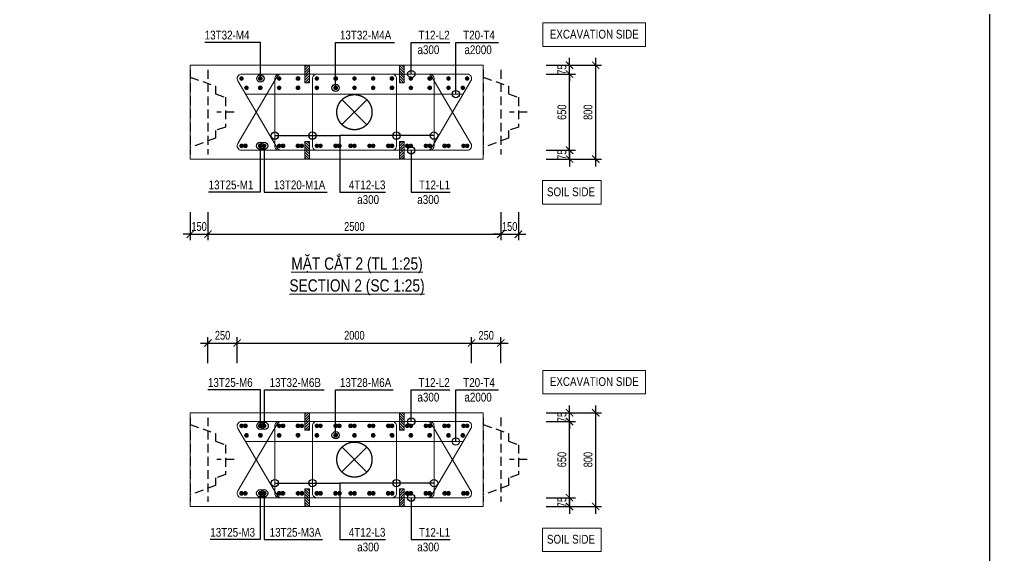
# Model space of a CAD drawing. Header units: millimetres. Extents: x 2746337 to 7547699, y -363432 to 15720.
# Drawn here: x 3524401 to 3557517, y -126311 to -108025 of the extents above; entities that cross this region are included whole.
import ezdxf
from ezdxf.enums import TextEntityAlignment as Align

# ---------------------------------------------------------------- set-up
doc = ezdxf.new("R2010")
doc.units = ezdxf.units.MM
doc.header["$LTSCALE"] = 1200
doc.header["$PDMODE"] = 3
doc.linetypes.add('CENTER', pattern=[2, 1.25, -0.25, 0.25, -0.25])
doc.linetypes.add('HIDDEN', pattern=[0.375, 0.25, -0.125])
for name, color, linetype, lineweight in [('5', 5, 'Continuous', 13), ('BOUND', 3, 'Continuous', 20), ('CWS', 8, 'HIDDEN', 9), ('ENOTE', 2, 'Continuous', 15), ('GRID', 74, 'CENTER', 15), ('K-THUOC', 1, 'Continuous', 18), ('LEADER', 8, 'Continuous', 9), ('MCT', 6, 'Continuous', 20), ('TEXTEN', 3, 'Continuous', 13), ('TEXTMA', 2, 'Continuous', 13), ('TEXTVN', 2, 'Continuous', 20), ('TIE', 4, 'Continuous', 13)]:
    doc.layers.add(name, color=color, linetype=linetype, lineweight=lineweight)
doc.layers.add('CDC.04.HIDDEN', color=8, linetype='HIDDEN')
doc.layers.add('MIE', color=5, linetype='HIDDEN')
doc.styles.add('DB_Arial', font='arial.ttf', dxfattribs={"width": 0.8})
doc.styles.add('SMTEXT', font='arial.ttf', dxfattribs={"width": 0.75})
doc.dimstyles.new('BSV25', dxfattribs={"dimtxt": 300, "dimasz": 250, "dimexe": 200, "dimexo": 0, "dimgap": 108, "dimtad": 1, "dimdec": 0, "dimlfac": 0.25, "dimdsep": 46, "dimtxsty": 'SMTEXT', "dimblk": 'ARCHTICK', "dimcen": 100, "dimdle": 250, "dimclrd": 256, "dimclre": 256, "dimclrt": 2, "dimadec": 0, "dimazin": 0, "dimtfac": 1, "dimtdec": 0, "dimtix": 1, "dimtmove": 2, "dimatfit": 3, "dimfxl": 800, "dimfxlon": 1, "dimtolj": 1, "dimtzin": 0, "dimarcsym": 0})

# ---------------------------------------------------------------- blocks, each defined once
blk = doc.blocks.new('cws800')
at = {"layer": 'CDC.04.HIDDEN'}
for p, q in [((-600, 1440), (-600, -1440)), ((0, 1440), (0, -1440))]:
    blk.add_line(p, q, dxfattribs=at)
for points in [[(0, 1200), (-860, 888), (-860, 627), (-1200, 507), (-1200, -507), (-860, -627), (-860, -888), (0, -1200)], [(-1500, 0), (-900, 0)]]:
    blk.add_lwpolyline(points, dxfattribs=at)
blk = doc.blocks.new('_ArchTick')
at = {"color": 0, "linetype": 'ByBlock', "const_width": 0.15}
blk.add_lwpolyline([(-0.5, -0.5), (0.5, 0.5)], dxfattribs=at)
blk = doc.blocks.new('*D2432')
at = {"layer": 'Defpoints', "color": 0, "transparency": 16777216}
for p in [(3542072, -109889), (3543180, -109889), (3542072, -112489)]:
    blk.add_point(p, dxfattribs=at)
at = {"layer": 'K-THUOC', "lineweight": -2, "transparency": 16777216}
for p, q in [((3542380, -109889), (3543380, -109889)), ((3543180, -112739), (3543180, -109639)), ((3542380, -112489), (3543380, -112489))]:
    blk.add_line(p, q, dxfattribs=at)
at = {"layer": 'K-THUOC', "lineweight": -2, "transparency": 16777216, "xscale": 250, "yscale": 250, "zscale": 250}
for p, rotation in [((3543180, -109889), 90), ((3543180, -112489), 270)]:
    blk.add_blockref('_ArchTick', p, dxfattribs=dict(at, rotation=rotation))
at = {"layer": 'K-THUOC', "color": 2, "transparency": 16777216, "insert": (3542919, -111189), "char_height": 300, "attachment_point": 5, "rotation": 90, "style": 'SMTEXT'}
blk.add_mtext('\\A1;650', dxfattribs=at)
blk = doc.blocks.new('*D2433')
at = {"layer": 'Defpoints', "color": 0, "transparency": 16777216}
for p in [(3542072, -109589), (3543180, -109589), (3542072, -109889)]:
    blk.add_point(p, dxfattribs=at)
at = {"layer": 'K-THUOC', "lineweight": -2, "transparency": 16777216}
for p, q in [((3542380, -109589), (3543380, -109589)), ((3543180, -109589), (3543180, -109339)), ((3543180, -109889), (3543180, -109589)), ((3542380, -109889), (3543380, -109889)), ((3543180, -109889), (3543180, -110139))]:
    blk.add_line(p, q, dxfattribs=at)
at = {"layer": 'K-THUOC', "lineweight": -2, "transparency": 16777216, "xscale": 250, "yscale": 250, "zscale": 250}
for p, rotation in [((3543180, -109589), 270), ((3543180, -109889), 90)]:
    blk.add_blockref('_ArchTick', p, dxfattribs=dict(at, rotation=rotation))
at = {"layer": 'K-THUOC', "color": 2, "transparency": 16777216, "insert": (3542920, -109739), "char_height": 300, "attachment_point": 5, "rotation": 90, "style": 'SMTEXT'}
blk.add_mtext('\\A1;75', dxfattribs=at)
blk = doc.blocks.new('*D2434')
at = {"layer": 'Defpoints', "color": 0, "transparency": 16777216}
for p in [(3530235, -114601), (3530835, -114601), (3530835, -115351)]:
    blk.add_point(p, dxfattribs=at)
at = {"layer": 'K-THUOC', "lineweight": -2, "transparency": 16777216}
for p, q in [((3530235, -114601), (3530235, -115551)), ((3530835, -114601), (3530835, -115551)), ((3530235, -115351), (3529985, -115351)), ((3530235, -115351), (3530835, -115351)), ((3530835, -115351), (3531085, -115351))]:
    blk.add_line(p, q, dxfattribs=at)
at = {"layer": 'K-THUOC', "lineweight": -2, "transparency": 16777216, "xscale": 250, "yscale": 250, "zscale": 250}
blk.add_blockref('_ArchTick', (3530235, -115351), dxfattribs=at)
at = {"layer": 'K-THUOC', "lineweight": -2, "transparency": 16777216, "xscale": 250, "yscale": 250, "zscale": 250, "rotation": 180}
blk.add_blockref('_ArchTick', (3530835, -115351), dxfattribs=at)
at = {"layer": 'K-THUOC', "color": 2, "transparency": 16777216, "insert": (3530535, -115090), "char_height": 300, "attachment_point": 5, "style": 'SMTEXT'}
blk.add_mtext('\\A1;150', dxfattribs=at)
blk = doc.blocks.new('*D2435')
at = {"layer": 'Defpoints', "color": 0, "transparency": 16777216}
for p in [(3540835, -114601), (3541435, -114601), (3541435, -115351)]:
    blk.add_point(p, dxfattribs=at)
at = {"layer": 'K-THUOC', "lineweight": -2, "transparency": 16777216}
for p, q in [((3540835, -114601), (3540835, -115551)), ((3541435, -114601), (3541435, -115551)), ((3540835, -115351), (3540585, -115351)), ((3540835, -115351), (3541435, -115351)), ((3541435, -115351), (3541685, -115351))]:
    blk.add_line(p, q, dxfattribs=at)
at = {"layer": 'K-THUOC', "lineweight": -2, "transparency": 16777216, "xscale": 250, "yscale": 250, "zscale": 250}
blk.add_blockref('_ArchTick', (3540835, -115351), dxfattribs=at)
at = {"layer": 'K-THUOC', "lineweight": -2, "transparency": 16777216, "xscale": 250, "yscale": 250, "zscale": 250, "rotation": 180}
blk.add_blockref('_ArchTick', (3541435, -115351), dxfattribs=at)
at = {"layer": 'K-THUOC', "color": 2, "transparency": 16777216, "insert": (3541135, -115090), "char_height": 300, "attachment_point": 5, "style": 'SMTEXT'}
blk.add_mtext('\\A1;150', dxfattribs=at)
blk = doc.blocks.new('*D2438')
at = {"layer": 'Defpoints', "color": 0, "transparency": 16777216}
for p in [(3530835, -114601), (3540835, -114601), (3540835, -115351)]:
    blk.add_point(p, dxfattribs=at)
at = {"layer": 'K-THUOC', "lineweight": -2, "transparency": 16777216}
for p, q in [((3530835, -114601), (3530835, -115551)), ((3540835, -114601), (3540835, -115551)), ((3530585, -115351), (3541085, -115351))]:
    blk.add_line(p, q, dxfattribs=at)
at = {"layer": 'K-THUOC', "lineweight": -2, "transparency": 16777216, "xscale": 250, "yscale": 250, "zscale": 250, "rotation": 180}
blk.add_blockref('_ArchTick', (3530835, -115351), dxfattribs=at)
at = {"layer": 'K-THUOC', "lineweight": -2, "transparency": 16777216, "xscale": 250, "yscale": 250, "zscale": 250}
blk.add_blockref('_ArchTick', (3540835, -115351), dxfattribs=at)
at = {"layer": 'K-THUOC', "color": 2, "transparency": 16777216, "insert": (3535835, -115090), "char_height": 300, "attachment_point": 5, "style": 'SMTEXT'}
blk.add_mtext('\\A1;2500', dxfattribs=at)
blk = doc.blocks.new('mct1')
at = {"lineweight": 9}
h = blk.add_hatch(color=256, dxfattribs=at)
h.dxf.hatch_style = 1
h.paths.add_polyline_path([(-16, 0, 1), (16, 0, 1)])
blk.add_circle((0, 0), 16, dxfattribs=at)
blk = doc.blocks.new('tremie')
at = {"layer": 'MIE', "color": 74, "ltscale": 1000}
for p, q in [((424, -424), (-424, 424)), ((424, 424), (-424, -424))]:
    blk.add_line(p, q, dxfattribs=at)
at = {"layer": 'MIE', "ltscale": 500}
blk.add_circle((0, 0), 600, dxfattribs=at)
blk = doc.blocks.new('sp')
at = {"layer": '5', "lineweight": 20}
h = blk.add_hatch(dxfattribs=at)
h.set_pattern_fill('ANSI31', color=256, scale=500)
h.set_pattern_definition([(45, (0, 0), (-44.194, 44.194), [])])
h.paths.add_polyline_path([(80, 300), (-80, 300), (-80, -300), (80, -300)])
blk.add_lwpolyline([(-80, -300), (80, -300), (80, 300), (-80, 300)], close=True, dxfattribs=at)
blk = doc.blocks.new('*D2430')
at = {"layer": 'Defpoints', "color": 0, "transparency": 16777216}
for p in [(3542072, -112489), (3542072, -112789), (3543180, -112789)]:
    blk.add_point(p, dxfattribs=at)
at = {"layer": 'K-THUOC', "lineweight": -2, "transparency": 16777216}
for p, q in [((3543180, -112489), (3543180, -112239)), ((3542380, -112489), (3543380, -112489)), ((3543180, -112489), (3543180, -112789)), ((3542380, -112789), (3543380, -112789)), ((3543180, -112789), (3543180, -113039))]:
    blk.add_line(p, q, dxfattribs=at)
at = {"layer": 'K-THUOC', "lineweight": -2, "transparency": 16777216, "xscale": 250, "yscale": 250, "zscale": 250}
for p, rotation in [((3543180, -112489), 270), ((3543180, -112789), 90)]:
    blk.add_blockref('_ArchTick', p, dxfattribs=dict(at, rotation=rotation))
at = {"layer": 'K-THUOC', "color": 2, "transparency": 16777216, "insert": (3542920, -112639), "char_height": 300, "attachment_point": 5, "rotation": 90, "style": 'SMTEXT'}
blk.add_mtext('\\A1;75', dxfattribs=at)
blk = doc.blocks.new('*D2431')
at = {"layer": 'Defpoints', "color": 0, "transparency": 16777216}
for p in [(3542072, -109589), (3544073, -109589), (3542072, -112789)]:
    blk.add_point(p, dxfattribs=at)
at = {"layer": 'K-THUOC', "lineweight": -2, "transparency": 16777216}
for p, q in [((3543273, -109589), (3544273, -109589)), ((3544073, -113039), (3544073, -109339)), ((3543273, -112789), (3544273, -112789))]:
    blk.add_line(p, q, dxfattribs=at)
at = {"layer": 'K-THUOC', "lineweight": -2, "transparency": 16777216, "xscale": 250, "yscale": 250, "zscale": 250}
for p, rotation in [((3544073, -109589), 90), ((3544073, -112789), 270)]:
    blk.add_blockref('_ArchTick', p, dxfattribs=dict(at, rotation=rotation))
at = {"layer": 'K-THUOC', "color": 2, "transparency": 16777216, "insert": (3543811, -111189), "char_height": 300, "attachment_point": 5, "rotation": 90, "style": 'SMTEXT'}
blk.add_mtext('\\A1;800', dxfattribs=at)
blk = doc.blocks.new('*D2442')
at = {"layer": 'Defpoints', "color": 0, "transparency": 16777216}
for p in [(3542072, -121737), (3543180, -121737), (3542072, -124337)]:
    blk.add_point(p, dxfattribs=at)
at = {"layer": 'K-THUOC', "lineweight": -2, "transparency": 16777216}
for p, q in [((3543180, -124587), (3543180, -121487)), ((3542380, -121737), (3543380, -121737)), ((3542380, -124337), (3543380, -124337))]:
    blk.add_line(p, q, dxfattribs=at)
at = {"layer": 'K-THUOC', "lineweight": -2, "transparency": 16777216, "xscale": 250, "yscale": 250, "zscale": 250}
for p, rotation in [((3543180, -121737), 90), ((3543180, -124337), 270)]:
    blk.add_blockref('_ArchTick', p, dxfattribs=dict(at, rotation=rotation))
at = {"layer": 'K-THUOC', "color": 2, "transparency": 16777216, "insert": (3542919, -123037), "char_height": 300, "attachment_point": 5, "rotation": 90, "style": 'SMTEXT'}
blk.add_mtext('\\A1;650', dxfattribs=at)
blk = doc.blocks.new('*D2443')
at = {"layer": 'Defpoints', "color": 0, "transparency": 16777216}
for p in [(3542072, -121437), (3543180, -121437), (3542072, -121737)]:
    blk.add_point(p, dxfattribs=at)
at = {"layer": 'K-THUOC', "lineweight": -2, "transparency": 16777216}
for p, q in [((3543180, -121437), (3543180, -121187)), ((3542380, -121437), (3543380, -121437)), ((3543180, -121737), (3543180, -121437)), ((3542380, -121737), (3543380, -121737)), ((3543180, -121737), (3543180, -121987))]:
    blk.add_line(p, q, dxfattribs=at)
at = {"layer": 'K-THUOC', "lineweight": -2, "transparency": 16777216, "xscale": 250, "yscale": 250, "zscale": 250}
for p, rotation in [((3543180, -121437), 270), ((3543180, -121737), 90)]:
    blk.add_blockref('_ArchTick', p, dxfattribs=dict(at, rotation=rotation))
at = {"layer": 'K-THUOC', "color": 2, "transparency": 16777216, "insert": (3542920, -121587), "char_height": 300, "attachment_point": 5, "rotation": 90, "style": 'SMTEXT'}
blk.add_mtext('\\A1;75', dxfattribs=at)
blk = doc.blocks.new('*D2446')
at = {"layer": 'Defpoints', "color": 0, "transparency": 16777216}
for p in [(3531835, -119061), (3530835, -119752), (3531835, -119752)]:
    blk.add_point(p, dxfattribs=at)
at = {"layer": 'K-THUOC', "lineweight": -2, "transparency": 16777216}
for p, q in [((3530835, -119752), (3530835, -118861)), ((3531835, -119752), (3531835, -118861)), ((3530585, -119061), (3532085, -119061))]:
    blk.add_line(p, q, dxfattribs=at)
at = {"layer": 'K-THUOC', "lineweight": -2, "transparency": 16777216, "xscale": 250, "yscale": 250, "zscale": 250, "rotation": 180}
blk.add_blockref('_ArchTick', (3530835, -119061), dxfattribs=at)
at = {"layer": 'K-THUOC', "lineweight": -2, "transparency": 16777216, "xscale": 250, "yscale": 250, "zscale": 250}
blk.add_blockref('_ArchTick', (3531835, -119061), dxfattribs=at)
at = {"layer": 'K-THUOC', "color": 2, "transparency": 16777216, "insert": (3531335, -118800), "char_height": 300, "attachment_point": 5, "style": 'SMTEXT'}
blk.add_mtext('\\A1;250', dxfattribs=at)
blk = doc.blocks.new('*D2447')
at = {"layer": 'Defpoints', "color": 0, "transparency": 16777216}
for p in [(3539833, -119061), (3531835, -119752), (3539833, -119752)]:
    blk.add_point(p, dxfattribs=at)
at = {"layer": 'K-THUOC', "lineweight": -2, "transparency": 16777216}
for p, q in [((3531835, -119752), (3531835, -118861)), ((3539833, -119752), (3539833, -118861)), ((3531585, -119061), (3540083, -119061))]:
    blk.add_line(p, q, dxfattribs=at)
at = {"layer": 'K-THUOC', "lineweight": -2, "transparency": 16777216, "xscale": 250, "yscale": 250, "zscale": 250, "rotation": 180}
blk.add_blockref('_ArchTick', (3531835, -119061), dxfattribs=at)
at = {"layer": 'K-THUOC', "lineweight": -2, "transparency": 16777216, "xscale": 250, "yscale": 250, "zscale": 250}
blk.add_blockref('_ArchTick', (3539833, -119061), dxfattribs=at)
at = {"layer": 'K-THUOC', "color": 2, "transparency": 16777216, "insert": (3535834, -118800), "char_height": 300, "attachment_point": 5, "style": 'SMTEXT'}
blk.add_mtext('\\A1;2000', dxfattribs=at)
blk = doc.blocks.new('*D2449')
at = {"layer": 'Defpoints', "color": 0, "transparency": 16777216}
for p in [(3540835, -119061), (3539833, -119752), (3540835, -119752)]:
    blk.add_point(p, dxfattribs=at)
at = {"layer": 'K-THUOC', "lineweight": -2, "transparency": 16777216}
for p, q in [((3539833, -119752), (3539833, -118861)), ((3540835, -119752), (3540835, -118861)), ((3539583, -119061), (3541085, -119061))]:
    blk.add_line(p, q, dxfattribs=at)
at = {"layer": 'K-THUOC', "lineweight": -2, "transparency": 16777216, "xscale": 250, "yscale": 250, "zscale": 250, "rotation": 180}
blk.add_blockref('_ArchTick', (3539833, -119061), dxfattribs=at)
at = {"layer": 'K-THUOC', "lineweight": -2, "transparency": 16777216, "xscale": 250, "yscale": 250, "zscale": 250}
blk.add_blockref('_ArchTick', (3540835, -119061), dxfattribs=at)
at = {"layer": 'K-THUOC', "color": 2, "transparency": 16777216, "insert": (3540334, -118800), "char_height": 300, "attachment_point": 5, "style": 'SMTEXT'}
blk.add_mtext('\\A1;250', dxfattribs=at)
blk = doc.blocks.new('*D2440')
at = {"layer": 'Defpoints', "color": 0, "transparency": 16777216}
for p in [(3542072, -124337), (3542072, -124637), (3543180, -124637)]:
    blk.add_point(p, dxfattribs=at)
at = {"layer": 'K-THUOC', "lineweight": -2, "transparency": 16777216}
for p, q in [((3543180, -124337), (3543180, -124087)), ((3542380, -124337), (3543380, -124337)), ((3543180, -124337), (3543180, -124637)), ((3542380, -124637), (3543380, -124637)), ((3543180, -124637), (3543180, -124887))]:
    blk.add_line(p, q, dxfattribs=at)
at = {"layer": 'K-THUOC', "lineweight": -2, "transparency": 16777216, "xscale": 250, "yscale": 250, "zscale": 250}
for p, rotation in [((3543180, -124337), 270), ((3543180, -124637), 90)]:
    blk.add_blockref('_ArchTick', p, dxfattribs=dict(at, rotation=rotation))
at = {"layer": 'K-THUOC', "color": 2, "transparency": 16777216, "insert": (3542920, -124487), "char_height": 300, "attachment_point": 5, "rotation": 90, "style": 'SMTEXT'}
blk.add_mtext('\\A1;75', dxfattribs=at)
blk = doc.blocks.new('*D2441')
at = {"layer": 'Defpoints', "color": 0, "transparency": 16777216}
for p in [(3542072, -121437), (3544073, -121437), (3542072, -124637)]:
    blk.add_point(p, dxfattribs=at)
at = {"layer": 'K-THUOC', "lineweight": -2, "transparency": 16777216}
for p, q in [((3544073, -124887), (3544073, -121187)), ((3543273, -121437), (3544273, -121437)), ((3543273, -124637), (3544273, -124637))]:
    blk.add_line(p, q, dxfattribs=at)
at = {"layer": 'K-THUOC', "lineweight": -2, "transparency": 16777216, "xscale": 250, "yscale": 250, "zscale": 250}
for p, rotation in [((3544073, -121437), 90), ((3544073, -124637), 270)]:
    blk.add_blockref('_ArchTick', p, dxfattribs=dict(at, rotation=rotation))
at = {"layer": 'K-THUOC', "color": 2, "transparency": 16777216, "insert": (3543811, -123037), "char_height": 300, "attachment_point": 5, "rotation": 90, "style": 'SMTEXT'}
blk.add_mtext('\\A1;800', dxfattribs=at)

msp = doc.modelspace()

# ---------------------------------------------------------------- linework, layer by layer
msp.add_lwpolyline([(3464000, -88114), (3557517.3, -88114), (3557517.3, -165266.4), (3464000, -165266.4)], close=True)
at = {"layer": 'BOUND'}
for points in [[(3530234.8, -112788.8), (3540234.8, -112788.8), (3540234.8, -109588.8), (3530234.8, -109588.8)], [(3530234.8, -124637.5), (3540234.8, -124637.5), (3540234.8, -121437.5), (3530234.8, -121437.5)]]:
    msp.add_lwpolyline(points, close=True, dxfattribs=at)
at = {"layer": 'ENOTE'}
for points in [[(3542266.9, -108146.3), (3545766.9, -108146.3), (3545766.9, -108946.3), (3542266.9, -108946.3)], [(3542256.2, -113522.9), (3544256.2, -113522.9), (3544256.2, -114322.9), (3542256.2, -114322.9)], [(3542266.9, -119995), (3545766.9, -119995), (3545766.9, -120795), (3542266.9, -120795)], [(3542256.2, -125371.5), (3544256.2, -125371.5), (3544256.2, -126171.5), (3542256.2, -126171.5)]]:
    msp.add_lwpolyline(points, close=True, dxfattribs=at)
at = {"layer": 'TIE'}
for p, q in [((3532124.5, -110570.8), (3539547.7, -110570.8)), ((3532124.5, -122419.4), (3539547.7, -122419.4))]:
    msp.add_line(p, q, dxfattribs=at)
at = {"layer": 'TIE', "lineweight": 20}
for points in [[(3533338.8, -109888.8, 0.244599), (3533216, -109952.8), (3531862, -112252.8, 0.6069433), (3531984.8, -112488.8), (3535836.1, -112488.8)], [(3535836.1, -109888.8), (3531984.8, -109888.8, 0.6069433), (3531862, -110124.9), (3533216, -112424.9, 0.244599), (3533338.8, -112488.8)], [(3538333.4, -109888.8, -0.244599), (3538456.2, -109952.8), (3539810.2, -112252.8, -0.6069433), (3539687.4, -112488.8), (3535836.1, -112488.8)], [(3535836.1, -109888.8), (3539687.4, -109888.8, -0.6069433), (3539810.2, -110124.9), (3538456.2, -112424.9, -0.244599), (3538333.4, -112488.8)], [(3533338.8, -121737.5, 0.244599), (3533216, -121801.4), (3531862, -124101.4, 0.6069433), (3531984.8, -124337.5), (3535836.1, -124337.5)], [(3535836.1, -121737.5), (3531984.8, -121737.5, 0.6069433), (3531862, -121973.6), (3533216, -124273.6, 0.244599), (3533338.8, -124337.5)], [(3538333.4, -121737.5, -0.244599), (3538456.2, -121801.4), (3539810.2, -124101.4, -0.6069433), (3539687.4, -124337.5), (3535836.1, -124337.5)], [(3535836.1, -121737.5), (3539687.4, -121737.5, -0.6069433), (3539810.2, -121973.6), (3538456.2, -124273.6, -0.244599), (3538333.4, -124337.5)]]:
    msp.add_lwpolyline(points, format="xyb", dxfattribs=at)
at = {"layer": 'TIE'}
for points in [[(3533268.6, -112488.8, -0.4142136), (3533118.6, -112338.8), (3533118.6, -110038.8, -0.4142136), (3533268.6, -109888.8)], [(3534552.3, -112488.8, -0.4142136), (3534402.3, -112338.8), (3534402.3, -110038.8, -0.4142136), (3534552.3, -109888.8)], [(3537119.8, -112488.8, 0.4142136), (3537269.8, -112338.8), (3537269.8, -110038.8, 0.4142136), (3537119.8, -109888.8)], [(3538403.6, -112488.8, 0.4142136), (3538553.6, -112338.8), (3538553.6, -110038.8, 0.4142136), (3538403.6, -109888.8)], [(3533268.6, -124337.5, -0.4142136), (3533118.6, -124187.5), (3533118.6, -121887.5, -0.4142136), (3533268.6, -121737.5)], [(3534552.3, -124337.5, -0.4142136), (3534402.3, -124187.5), (3534402.3, -121887.5, -0.4142136), (3534552.3, -121737.5)], [(3537119.8, -124337.5, 0.4142136), (3537269.8, -124187.5), (3537269.8, -121887.5, 0.4142136), (3537119.8, -121737.5)], [(3538403.6, -124337.5, 0.4142136), (3538553.6, -124187.5), (3538553.6, -121887.5, 0.4142136), (3538403.6, -121737.5)]]:
    msp.add_lwpolyline(points, format="xyb", dxfattribs=at)
at = {"layer": 'TIE', "lineweight": 20}
for points in [[(3535836.1, -112488.8), (3535097.1, -112488.8)], [(3535836.1, -124337.5), (3535097.1, -124337.5)]]:
    msp.add_lwpolyline(points, dxfattribs=at)

# ---------------------------------------------------------------- block references
at = {"layer": 'CWS', "xscale": -1}
for p in [(3530234.8, -111188.8), (3540234.8, -111188.8), (3530234.8, -123037.5), (3540234.8, -123037.5)]:
    msp.add_blockref('cws800', p, dxfattribs=at)
at = {"layer": 'ENOTE'}
for p in [(3534219.5, -109888.8), (3534219.5, -121737.5)]:
    msp.add_blockref('sp', p, dxfattribs=at)
at = {"layer": 'ENOTE', "xscale": -1}
for p in [(3537452.6, -109888.8), (3537452.6, -121737.5)]:
    msp.add_blockref('sp', p, dxfattribs=at)
at = {"layer": 'ENOTE', "xscale": -1, "rotation": 180}
for p in [(3534219.5, -112488.8), (3534219.5, -124337.5)]:
    msp.add_blockref('sp', p, dxfattribs=at)
at = {"layer": 'ENOTE', "rotation": 180}
for p in [(3537452.6, -112488.8), (3537452.6, -124337.5)]:
    msp.add_blockref('sp', p, dxfattribs=at)
at = {"layer": 'GRID', "rotation": 269.672406155841}
for p in [(3535836.1, -111188.8), (3535836.1, -123037.5)]:
    msp.add_blockref('tremie', p, dxfattribs=at)
at = {"layer": 'MCT', "xscale": -4, "yscale": 4, "zscale": 4, "rotation": 180}
for p in [(3531984.8, -110038.8), (3532626.7, -110038.8), (3533268.6, -110038.8), (3533910.5, -110038.8), (3534552.3, -110038.8), (3535194.2, -110038.8), (3535836.1, -110038.8), (3536478, -110038.8), (3537119.8, -110038.8), (3537761.7, -110038.8), (3538403.6, -110038.8), (3539045.5, -110038.8), (3539687.4, -110038.8), (3532149.8, -110358.8), (3532626.7, -110358.8), (3533268.6, -110358.8), (3533910.5, -110358.8), (3534552.3, -110358.8), (3535194.2, -110358.8), (3535836.1, -110358.8), (3536478, -110358.8), (3537119.8, -110358.8), (3537761.7, -110358.8), (3538403.6, -110358.8), (3539045.5, -110358.8), (3539537.4, -110358.8), (3531984.8, -121887.5), (3532112.8, -121887.5), (3532626.7, -121887.5), (3532754.7, -121887.5), (3533268.6, -121887.5), (3533396.6, -121887.5), (3533910.5, -121887.5), (3534038.5, -121887.5), (3534552.3, -121887.5), (3534680.3, -121887.5), (3535194.2, -121887.5), (3535322.2, -121887.5), (3535708.1, -121887.5), (3535836.1, -121887.5), (3536350, -121887.5), (3536478, -121887.5), (3536991.8, -121887.5), (3537119.8, -121887.5), (3537633.7, -121887.5), (3537761.7, -121887.5), (3538275.6, -121887.5), (3538403.6, -121887.5), (3538917.5, -121887.5), (3539045.5, -121887.5), (3539559.4, -121887.5), (3539687.4, -121887.5), (3532149.8, -122207.5), (3532626.7, -122207.5), (3533268.6, -122207.5), (3533910.5, -122207.5), (3534552.3, -122207.5), (3535194.2, -122207.5), (3535836.1, -122207.5), (3536478, -122207.5), (3537119.8, -122207.5), (3537761.7, -122207.5), (3538403.6, -122207.5), (3539045.5, -122207.5), (3539537.4, -122207.5)]:
    msp.add_blockref('mct1', p, dxfattribs=at)
at = {"layer": 'MCT', "xscale": 4, "yscale": 4, "zscale": 4}
for p in [(3531984.8, -112338.8), (3532112.8, -112338.8), (3532626.7, -112338.8), (3532754.7, -112338.8), (3533268.6, -112338.8), (3533396.6, -112338.8), (3533910.5, -112338.8), (3534038.5, -112338.8), (3534552.3, -112338.8), (3534680.3, -112338.8), (3535194.2, -112338.8), (3535322.2, -112338.8), (3535708.1, -112338.8), (3535836.1, -112338.8), (3536350, -112338.8), (3536478, -112338.8), (3536991.8, -112338.8), (3537119.8, -112338.8), (3537633.7, -112338.8), (3537761.7, -112338.8), (3538275.6, -112338.8), (3538403.6, -112338.8), (3538917.5, -112338.8), (3539045.5, -112338.8), (3539559.4, -112338.8), (3539687.4, -112338.8), (3531984.8, -124187.5), (3532112.8, -124187.5), (3532626.7, -124187.5), (3532754.7, -124187.5), (3533268.6, -124187.5), (3533396.6, -124187.5), (3533910.5, -124187.5), (3534038.5, -124187.5), (3534552.3, -124187.5), (3534680.3, -124187.5), (3535194.2, -124187.5), (3535322.2, -124187.5), (3535708.1, -124187.5), (3535836.1, -124187.5), (3536350, -124187.5), (3536478, -124187.5), (3536991.8, -124187.5), (3537119.8, -124187.5), (3537633.7, -124187.5), (3537761.7, -124187.5), (3538275.6, -124187.5), (3538403.6, -124187.5), (3538917.5, -124187.5), (3539045.5, -124187.5), (3539559.4, -124187.5), (3539687.4, -124187.5)]:
    msp.add_blockref('mct1', p, dxfattribs=at)

# ---------------------------------------------------------------- texts
at = {"layer": 'TEXTEN', "style": 'DB_Arial', "width": 0.8}
for s, p in [('T12-L2', (3539088, -108708.8)), ('4T12-L3', (3536894, -113818.8)), ('T12-L1', (3539102.4, -113818.8)), ('a300', (3536677.3, -114318.8)), ('T12-L2', (3539088, -120557.5)), ('4T12-L3', (3536894, -125667.5)), ('T12-L1', (3539102.4, -125667.5)), ('a300', (3536677.3, -126167.5))]:
    msp.add_text(s, height=300, dxfattribs=at).set_placement(p, align=Align.RIGHT)
for p in [(3540630.4, -108708.8), (3540630.4, -120557.5)]:
    msp.add_text('T20-T4', height=300, rotation=360, dxfattribs=at).set_placement(p, align=Align.RIGHT)
for p in [(3537988.6, -109208.8), (3537982.4, -114318.8), (3537988.6, -121057.5), (3537982.4, -126167.5)]:
    msp.add_text('a300', height=300, dxfattribs=at).set_placement(p)
for p in [(3539591.7, -109208.8), (3539591.7, -121057.5)]:
    msp.add_text('a2000', height=300, rotation=360, dxfattribs=at).set_placement(p)
at = {"layer": 'TEXTMA', "style": 'DB_Arial', "width": 0.8}
for s, p in [('13T32-M4', (3530726.7, -108708.8)), ('13T32-M4A', (3535341.3, -108708.8)), ('13T25-M1', (3530860.3, -113818.8)), ('13T20-M1A', (3533089.4, -113818.8)), ('13T25-M6', (3530835.7, -120557.5)), ('13T32-M6B', (3532942.2, -120559.7)), ('13T28-M6A', (3535341.3, -120559.7)), ('13T25-M3', (3530916, -125667.5)), ('13T25-M3A', (3532943.5, -125667.5))]:
    msp.add_text(s, height=300, dxfattribs=at).set_placement(p)
at = {"layer": 'TEXTVN', "style": 'DB_Arial', "width": 0.8}
for p in [(3542506, -108678), (3542506, -120526.6)]:
    msp.add_text('EXCAVATION SIDE', height=300, dxfattribs=at).set_placement(p)
for p in [(3544048.4, -114054.6), (3544048.4, -125903.2)]:
    msp.add_text('SOIL SIDE', height=300, dxfattribs=at).set_placement(p, align=Align.RIGHT)
for s, p in [('%%UMẶT CẮT 2 (TL 1:25)', (3535924.7, -116350.7)), ('%%USECTION 2 (SC 1:25)', (3535924.7, -117150.7))]:
    msp.add_text(s, height=420, rotation=360, dxfattribs=at).set_placement(p, align=Align.MIDDLE)

# ---------------------------------------------------------------- dimensions: what is measured, and where the dimension line sits
at = {"layer": 'K-THUOC'}
for base, p1, p2, angle, picture, middle in [((3543180.1, -109588.8), (3542072.1, -109888.8), (3542072.1, -109588.8), 90, '*D2433', (3542919.6, -109738.8)), ((3544072.5, -109588.8), (3542072.1, -112788.8), (3542072.1, -109588.8), 90, '*D2431', (3543811.3, -111188.8)), ((3543180.1, -109888.8), (3542072.1, -112488.8), (3542072.1, -109888.8), 90, '*D2432', (3542918.9, -111188.8)), ((3543180.1, -112788.8), (3542072.1, -112488.8), (3542072.1, -112788.8), 270, '*D2430', (3542919.6, -112638.8)), ((3543180.1, -121437.5), (3542072.1, -121737.5), (3542072.1, -121437.5), 90, '*D2443', (3542919.6, -121587.5)), ((3544072.5, -121437.5), (3542072.1, -124637.5), (3542072.1, -121437.5), 90, '*D2441', (3543811.3, -123037.5)), ((3543180.1, -121737.5), (3542072.1, -124337.5), (3542072.1, -121737.5), 90, '*D2442', (3542918.9, -123037.5)), ((3543180.1, -124637.5), (3542072.1, -124337.5), (3542072.1, -124637.5), 270, '*D2440', (3542919.6, -124487.5))]:
    dim = msp.add_linear_dim(base=base, p1=p1, p2=p2, angle=angle, dimstyle='BSV25', dxfattribs=at)
    dim.commit()
    dim.dimension.update_dxf_attribs({"geometry": picture, "text_midpoint": middle})
for base, p1, p2, picture, middle in [((3530834.8, -115350.7), (3530234.8, -114600.7), (3530834.8, -114600.7), '*D2434', (3530534.8, -115089.5)), ((3540834.8, -115350.7), (3530834.8, -114600.7), (3540834.8, -114600.7), '*D2438', (3535834.8, -115089.5)), ((3541434.8, -115350.7), (3540834.8, -114600.7), (3541434.8, -114600.7), '*D2435', (3541134.8, -115089.5)), ((3531834.8, -119061.4), (3530834.8, -119752.4), (3531834.8, -119752.4), '*D2446', (3531334.8, -118800.2)), ((3539833.4, -119061.4), (3531834.8, -119752.4), (3539833.4, -119752.4), '*D2447', (3535834.1, -118800.2)), ((3540834.8, -119061.4), (3539833.4, -119752.4), (3540834.8, -119752.4), '*D2449', (3540334.1, -118800.2))]:
    dim = msp.add_linear_dim(base=base, p1=p1, p2=p2, dimstyle='BSV25', dxfattribs=at)
    dim.commit()
    dim.dimension.update_dxf_attribs({"geometry": picture, "text_midpoint": middle})

# ---------------------------------------------------------------- leaders
at = {"layer": 'LEADER'}
for points in [[(3532626.7, -110038.8), (3532626.7, -108808.8), (3530726.7, -108808.8)], [(3535194.2, -110358.8), (3535194.2, -108808.8), (3537200.5, -108808.8)], [(3537778.6, -109888.8), (3537778.6, -108808.8), (3539088, -108808.8)], [(3539298.4, -110570.8), (3539298.4, -108808.8), (3540752, -108808.8)], [(3533118.6, -111988.8), (3535332.7, -111988.8), (3535332.7, -113918.8), (3536894.3, -113918.8)], [(3534402.3, -111988.8), (3535332.7, -111988.8), (3535332.7, -113918.8), (3536894.3, -113918.8)], [(3537269.8, -111988.8), (3535332.7, -111988.8), (3535332.7, -113918.8), (3536894.3, -113918.8)], [(3538553.6, -111988.8), (3535332.7, -111988.8), (3535332.7, -113918.8), (3536894.3, -113918.8)], [(3532622.7, -112338.8), (3532622.7, -113918.8), (3530860.3, -113918.8)], [(3532750.7, -112338.8), (3532750.7, -113918.8), (3534906.5, -113918.8)], [(3537772.4, -112488.8), (3537772.4, -113918.8), (3539102.4, -113918.8)], [(3532626.7, -121887.5), (3532626.7, -120657.5), (3530835.7, -120657.5)], [(3532772, -121889.7), (3532772, -120659.7), (3534800.7, -120659.7)], [(3535194.2, -122207.5), (3535194.2, -120659.7), (3537163.9, -120659.7)], [(3537778.6, -121737.5), (3537778.6, -120657.5), (3539088, -120657.5)], [(3539298.4, -122419.4), (3539298.4, -120657.5), (3540752, -120657.5)], [(3533118.6, -123837.5), (3535332.7, -123837.5), (3535332.7, -125767.5), (3536894.3, -125767.5)], [(3534402.3, -123837.5), (3535332.7, -123837.5), (3535332.7, -125767.5), (3536894.3, -125767.5)], [(3537269.8, -123837.5), (3535332.7, -123837.5), (3535332.7, -125767.5), (3536894.3, -125767.5)], [(3538553.6, -123837.5), (3535332.7, -123837.5), (3535332.7, -125767.5), (3536894.3, -125767.5)], [(3532622.7, -124187.5), (3532622.7, -125767.5), (3530916, -125767.5)], [(3532750.7, -124187.5), (3532750.7, -125767.5), (3534742.4, -125767.5)], [(3537772.4, -124337.5), (3537772.4, -125767.5), (3539102.4, -125767.5)]]:
    msp.add_leader(points, dimstyle='BSV25', override={"dimldrblk": 'Origin'}, dxfattribs=at)

doc.saveas('drawing.dxf')
